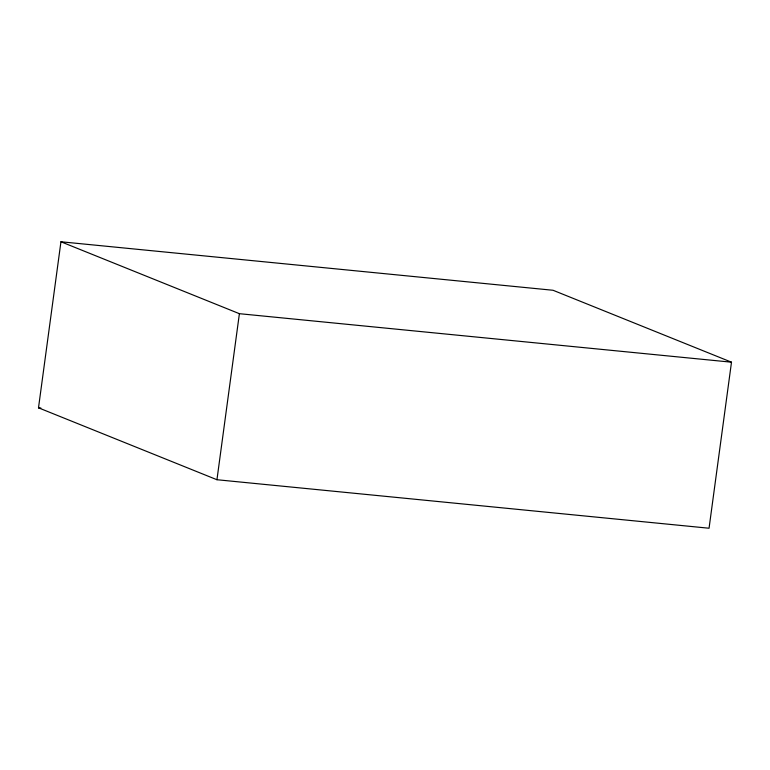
<?xml version="1.0" encoding="UTF-8"?>
<svg xmlns="http://www.w3.org/2000/svg" width="770" height="770" viewBox="0 0 770 770"><rect width="100%" height="100%" fill="white"/><g stroke="black" fill="none" stroke-linecap="round" stroke-linejoin="round"><path stroke-width="1.16" d="M38.5 407.811L60.946 241.77L553.053 290.271L731.5 362.189L709.054 528.23L216.948 479.729L38.5 407.811L40.887 408.042M216.948 479.729L239.393 313.688L60.946 241.77M239.393 313.688L731.5 362.189"/></g></svg>
